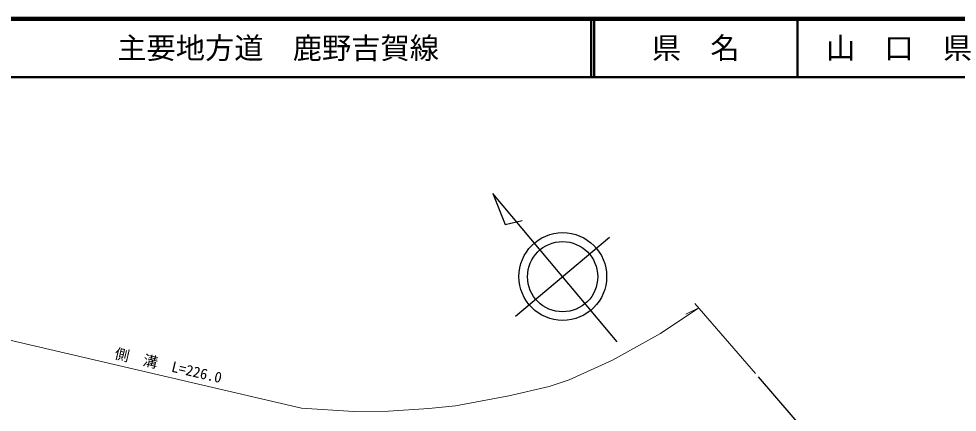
# Model space of a CAD drawing. Units: millimetres at full size, sheet at 1:1000; details may follow other scales. Extents: x 40000 to 680000, y 20000 to 380000.
# Drawn here: x 199903 to 360320, y 312760 to 380000 of the extents above; entities that cross this region are included whole.
import ezdxf
from ezdxf.enums import TextEntityAlignment as Align

# ---------------------------------------------------------------- set-up
doc = ezdxf.new("R2010")
doc.units = ezdxf.units.MM
doc.header["$LTSCALE"] = 1000
for name, color, linetype, lineweight in [('M-BMK-OTRS', 5, 'Continuous', 25), ('M-BMK-SRVR', 3, 'Continuous', 25), ('M-STR-HTXT', 7, 'Continuous', 13), ('M-TTL', 2, 'Continuous', 140), ('M-TTL-LINE', 7, 'Continuous', 50)]:
    doc.layers.add(name, color=color, linetype=linetype, lineweight=lineweight)
doc.layers.add('M-TTL-TXT', color=7, linetype='Continuous')
doc.styles.add('ＭＳ ゴシック', font='')
doc.styles.get('ＭＳ ゴシック').set_extended_font_data('MS Gothic')

msp = doc.modelspace()

# ---------------------------------------------------------------- linework, layer by layer
at = {"layer": 'M-BMK-OTRS'}
msp.add_line((326306, 318811), (359430, 280419), dxfattribs=at)
msp.add_line((326306, 318811), (359430, 280419), dxfattribs=at)
at = {"layer": 'M-BMK-SRVR'}
for p, q in [((302185, 324814), (280949, 350112)), ((280949, 350112), (283020, 344837)), ((283020, 344837), (285939, 345530)), ((284821, 329169), (300905, 342671))]:
    msp.add_line(p, q, dxfattribs=at)
for centre, radius in [((292895, 335947), 7500), ((292863, 335920), 6000)]:
    msp.add_circle(centre, radius, dxfattribs=at)
at = {"layer": 'M-STR-HTXT'}
for p, q in [((316125, 330612), (313919, 329534)), ((315482, 331356), (325838, 319354))]:
    msp.add_line(p, q, dxfattribs=at)
msp.add_lwpolyline([(316125, 330612), (309578, 326191), (301376, 321654), (293967, 318283), (290556, 317147), (283649, 315582), (274582, 313831), (270017, 313394), (263119, 312957), (257193, 312860), (248207, 313443), (156995, 334723), (149117, 335992), (141983, 337344), (133947, 338504)], dxfattribs=at)
at = {"layer": 'M-TTL'}
msp.add_line((680000, 380000), (40000, 380000), dxfattribs=at)
at = {"layer": 'M-TTL-LINE'}
for p, q in [((297750, 380000), (297750, 370000)), ((298250, 380000), (298250, 370000)), ((333000, 380000), (333000, 370000)), ((40000, 370000), (680000, 370000))]:
    msp.add_line(p, q, dxfattribs=at)

# ---------------------------------------------------------------- texts
at = {"layer": 'M-STR-HTXT', "style": 'ＭＳ ゴシック'}
msp.add_text('側\u3000溝\u3000L=226.0', height=1833, rotation=346.867, dxfattribs=at).set_placement((225129, 319318), align=Align.BOTTOM_CENTER)
at = {"layer": 'M-TTL-TXT', "style": 'ＭＳ ゴシック'}
msp.add_text('主要地方道\u3000鹿野吉賀線', height=3666, dxfattribs=at).set_placement((216734, 375000), align=Align.MIDDLE_LEFT)
for s, p in [('県\u3000名', (315625, 375000)), ('山\u3000口\u3000県', (350375, 375000))]:
    msp.add_text(s, height=3666, dxfattribs=at).set_placement(p, align=Align.MIDDLE_CENTER)

doc.saveas('drawing.dxf')
